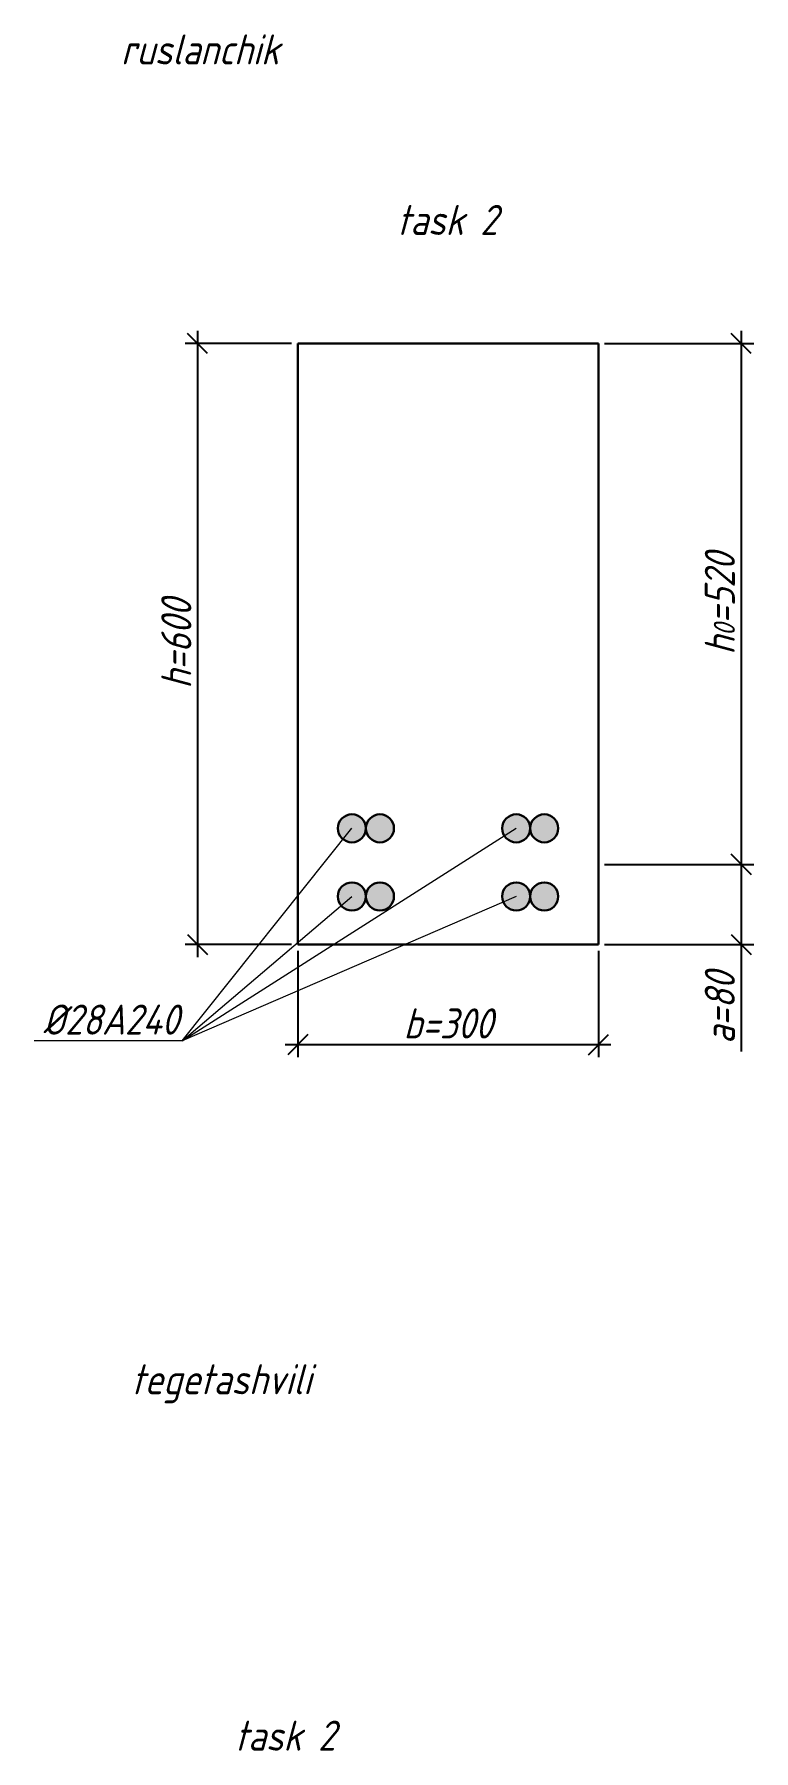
# Model space of a CAD drawing. Header units: millimetres. Extents: x -180 to 58926, y -10791 to 13515.
# Drawn here: x 80 to 798, y -4187 to -2473 of the extents above; entities that cross this region are included whole.
import ezdxf

# ---------------------------------------------------------------- set-up
doc = ezdxf.new("R2010")
doc.units = ezdxf.units.MM
for name, color, linetype, lineweight in [('basic', 95, 'Continuous', 30), ('size', 45, 'Continuous', 20), ('text', 13, 'Continuous', 20), ('thin', 153, 'Continuous', 18)]:
    doc.layers.add(name, color=color, linetype=linetype, lineweight=lineweight)
doc.styles.add('Structures', font='isocpeur.ttf', dxfattribs={"width": 0.85, "oblique": 15})
doc.dimstyles.new('Structures', dxfattribs={"dimtxt": 3, "dimasz": 2, "dimexe": 1.25, "dimexo": 0.625, "dimtad": 1, "dimtxsty": 'Structures', "dimblk": 'OBLIQUE', "dimcen": 2.5, "dimdle": 1.25, "dimadec": 0, "dimazin": 0, "dimtfac": 1, "dimtmove": 0, "dimatfit": 3, "dimfxl": 1, "dimarcsym": 0})

# ---------------------------------------------------------------- blocks, each defined once
blk = doc.blocks.new('_Oblique')
at = {"color": 0, "linetype": 'ByBlock', "lineweight": -2}
blk.add_line((-0.5, -0.5), (0.5, 0.5), dxfattribs=at)
blk = doc.blocks.new('*D127')
at = {"layer": 'Defpoints', "color": 0, "transparency": 16777216}
for p in [(342.6, -3381.9), (642.6, -3381.9), (642.6, -3481.9)]:
    blk.add_point(p, dxfattribs=at)
at = {"layer": 'size', "color": 0, "lineweight": -2, "transparency": 16777216}
for p, q in [((342.6, -3388.2), (342.6, -3494.4)), ((642.6, -3388.2), (642.6, -3494.4)), ((330.1, -3481.9), (655.1, -3481.9))]:
    blk.add_line(p, q, dxfattribs=at)
at = {"layer": 'size', "color": 0, "lineweight": -2, "transparency": 16777216, "xscale": 20, "yscale": 20, "zscale": 20, "rotation": 180}
blk.add_blockref('_Oblique', (342.6, -3481.9), dxfattribs=at)
at = {"layer": 'size', "color": 0, "lineweight": -2, "transparency": 16777216, "xscale": 20, "yscale": 20, "zscale": 20}
blk.add_blockref('_Oblique', (642.6, -3481.9), dxfattribs=at)
at = {"layer": 'size', "color": 0, "transparency": 16777216, "insert": (492.6, -3460.7), "char_height": 30, "attachment_point": 5, "style": 'Structures'}
blk.add_mtext('b=300', dxfattribs=at)
blk = doc.blocks.new('*D128')
at = {"layer": 'Defpoints', "color": 0, "transparency": 16777216}
for p in [(342.6, -2781.9), (242.6, -3381.9), (342.6, -3381.9)]:
    blk.add_point(p, dxfattribs=at)
at = {"layer": 'size', "color": 0, "lineweight": -2, "transparency": 16777216}
for p, q in [((242.6, -2769.4), (242.6, -3394.4)), ((336.3, -2781.9), (230.1, -2781.9)), ((336.3, -3381.9), (230.1, -3381.9))]:
    blk.add_line(p, q, dxfattribs=at)
at = {"layer": 'size', "color": 0, "lineweight": -2, "transparency": 16777216, "xscale": 20, "yscale": 20, "zscale": 20}
for p, rotation in [((242.6, -2781.9), 90), ((242.6, -3381.9), 270)]:
    blk.add_blockref('_Oblique', p, dxfattribs=dict(at, rotation=rotation))
at = {"layer": 'size', "color": 0, "transparency": 16777216, "insert": (221.3, -3081.9), "char_height": 30, "attachment_point": 5, "rotation": 90, "style": 'Structures'}
blk.add_mtext('h=600', dxfattribs=at)
blk = doc.blocks.new('*D129')
at = {"layer": 'Defpoints', "color": 0, "transparency": 16777216}
for p in [(642.6, -2781.9), (642.6, -3301.9), (785.1, -3301.9)]:
    blk.add_point(p, dxfattribs=at)
at = {"layer": 'size', "color": 0, "lineweight": -2, "transparency": 16777216}
for p, q in [((785.1, -2769.4), (785.1, -3314.4)), ((648.8, -2781.9), (797.6, -2781.9)), ((648.8, -3301.9), (797.6, -3301.9))]:
    blk.add_line(p, q, dxfattribs=at)
at = {"layer": 'size', "color": 0, "lineweight": -2, "transparency": 16777216, "xscale": 20, "yscale": 20, "zscale": 20}
for p, rotation in [((785.1, -2781.9), 90), ((785.1, -3301.9), 270)]:
    blk.add_blockref('_Oblique', p, dxfattribs=dict(at, rotation=rotation))
at = {"layer": 'size', "color": 0, "transparency": 16777216, "insert": (763.8, -3041.9), "char_height": 30, "attachment_point": 5, "rotation": 90, "style": 'Structures'}
blk.add_mtext('h{\\H0.7x;\\S^ 0;}=520', dxfattribs=at)
blk = doc.blocks.new('*D130')
at = {"layer": 'Defpoints', "color": 0, "transparency": 16777216}
for p in [(642.6, -3301.9), (642.6, -3381.9), (785.1, -3381.9)]:
    blk.add_point(p, dxfattribs=at)
at = {"layer": 'size', "color": 0, "lineweight": -2, "transparency": 16777216}
for p, q in [((785.1, -3289.4), (785.1, -3381.9)), ((648.8, -3301.9), (797.6, -3301.9)), ((648.8, -3381.9), (797.6, -3381.9)), ((785.1, -3381.9), (785.1, -3488.8))]:
    blk.add_line(p, q, dxfattribs=at)
at = {"layer": 'size', "color": 0, "lineweight": -2, "transparency": 16777216, "xscale": 20, "yscale": 20, "zscale": 20}
for p, rotation in [((785.1, -3301.9), 90), ((785.1, -3381.9), 270)]:
    blk.add_blockref('_Oblique', p, dxfattribs=dict(at, rotation=rotation))
at = {"layer": 'size', "color": 0, "transparency": 16777216, "insert": (763.8, -3445.3), "char_height": 30, "attachment_point": 5, "rotation": 90, "style": 'Structures'}
blk.add_mtext('a=80', dxfattribs=at)

msp = doc.modelspace()

# ---------------------------------------------------------------- hatches: boundary and pattern name
at = {"layer": 'basic'}
h = msp.add_hatch(color=256, dxfattribs=at)
h.dxf.hatch_style = 1
h.paths.add_polyline_path([(396.561, -3251.928, 0.41421356), (382.561, -3265.928), (396.561, -3265.928)])
h.paths.add_polyline_path([(396.561, -3251.928), (396.561, -3265.928), (410.561, -3265.928, 0.41421356)])
h.paths.add_polyline_path([(410.561, -3265.928), (396.561, -3265.928), (396.561, -3279.928, 0.41421356)])
h.paths.add_polyline_path([(396.561, -3265.928), (382.561, -3265.928, 0.41421356), (396.561, -3279.928)])
h = msp.add_hatch(color=256, dxfattribs=at)
h.dxf.hatch_style = 1
h.paths.add_polyline_path([(424.561, -3251.928, -0.41421356), (438.561, -3265.928), (424.561, -3265.928)])
h.paths.add_polyline_path([(424.561, -3251.928), (424.561, -3265.928), (410.561, -3265.928, -0.41421356)])
h.paths.add_polyline_path([(410.561, -3265.928), (424.561, -3265.928), (424.561, -3279.928, -0.41421356)])
h.paths.add_polyline_path([(424.561, -3265.928), (438.561, -3265.928, -0.41421356), (424.561, -3279.928)])
h = msp.add_hatch(color=256, dxfattribs=at)
h.dxf.hatch_style = 1
h.paths.add_polyline_path([(560.561, -3251.928, 0.41421356), (546.561, -3265.928), (560.561, -3265.928)])
h.paths.add_polyline_path([(560.561, -3251.928), (560.561, -3265.928), (574.561, -3265.928, 0.41421356)])
h.paths.add_polyline_path([(574.561, -3265.928), (560.561, -3265.928), (560.561, -3279.928, 0.41421356)])
h.paths.add_polyline_path([(560.561, -3265.928), (546.561, -3265.928, 0.41421356), (560.561, -3279.928)])
h = msp.add_hatch(color=256, dxfattribs=at)
h.dxf.hatch_style = 1
h.paths.add_polyline_path([(588.561, -3251.928, -0.41421356), (602.561, -3265.928), (588.561, -3265.928)])
h.paths.add_polyline_path([(588.561, -3251.928), (588.561, -3265.928), (574.561, -3265.928, -0.41421356)])
h.paths.add_polyline_path([(574.561, -3265.928), (588.561, -3265.928), (588.561, -3279.928, -0.41421356)])
h.paths.add_polyline_path([(588.561, -3265.928), (602.561, -3265.928, -0.41421356), (588.561, -3279.928)])
h = msp.add_hatch(color=256, dxfattribs=at)
h.dxf.hatch_style = 1
h.paths.add_polyline_path([(396.561, -3347.928, -0.41421356), (382.561, -3333.928), (396.561, -3333.928)])
h.paths.add_polyline_path([(396.561, -3347.928), (396.561, -3333.928), (410.561, -3333.928, -0.41421356)])
h.paths.add_polyline_path([(410.561, -3333.928), (396.561, -3333.928), (396.561, -3319.928, -0.41421356)])
h.paths.add_polyline_path([(396.561, -3333.928), (382.561, -3333.928, -0.41421356), (396.561, -3319.928)])
h = msp.add_hatch(color=256, dxfattribs=at)
h.dxf.hatch_style = 1
h.paths.add_polyline_path([(424.561, -3347.928, 0.41421356), (438.561, -3333.928), (424.561, -3333.928)])
h.paths.add_polyline_path([(424.561, -3347.928), (424.561, -3333.928), (410.561, -3333.928, 0.41421356)])
h.paths.add_polyline_path([(410.561, -3333.928), (424.561, -3333.928), (424.561, -3319.928, 0.41421356)])
h.paths.add_polyline_path([(424.561, -3333.928), (438.561, -3333.928, 0.41421356), (424.561, -3319.928)])
h = msp.add_hatch(color=256, dxfattribs=at)
h.dxf.hatch_style = 1
h.paths.add_polyline_path([(560.561, -3347.928, -0.41421356), (546.561, -3333.928), (560.561, -3333.928)])
h.paths.add_polyline_path([(560.561, -3347.928), (560.561, -3333.928), (574.561, -3333.928, -0.41421356)])
h.paths.add_polyline_path([(574.561, -3333.928), (560.561, -3333.928), (560.561, -3319.928, -0.41421356)])
h.paths.add_polyline_path([(560.561, -3333.928), (546.561, -3333.928, -0.41421356), (560.561, -3319.928)])
h = msp.add_hatch(color=256, dxfattribs=at)
h.dxf.hatch_style = 1
h.paths.add_polyline_path([(588.561, -3347.928, 0.41421356), (602.561, -3333.928), (588.561, -3333.928)])
h.paths.add_polyline_path([(588.561, -3347.928), (588.561, -3333.928), (574.561, -3333.928, 0.41421356)])
h.paths.add_polyline_path([(574.561, -3333.928), (588.561, -3333.928), (588.561, -3319.928, 0.41421356)])
h.paths.add_polyline_path([(588.561, -3333.928), (602.561, -3333.928, 0.41421356), (588.561, -3319.928)])

# ---------------------------------------------------------------- linework, layer by layer
for p, q in [((642.561, -2781.928), (342.561, -2781.928)), ((342.561, -2781.928), (342.561, -3381.928)), ((642.561, -3381.928), (642.561, -2781.928)), ((342.561, -3381.928), (642.561, -3381.928))]:
    msp.add_line(p, q, dxfattribs=at)
for centre in [(396.561, -3265.928), (424.561, -3265.928), (560.561, -3265.928), (588.561, -3265.928), (396.561, -3333.928), (424.561, -3333.928), (560.561, -3333.928), (588.561, -3333.928)]:
    msp.add_circle(centre, 14, dxfattribs=at)
at = {"layer": 'thin'}
for p, q in [((227.029, -3478.178), (396.561, -3265.928)), ((227.029, -3478.178), (560.561, -3265.928)), ((227.029, -3478.178), (396.561, -3333.928)), ((560.561, -3333.928), (227.029, -3478.178)), ((227.029, -3478.178), (79.594, -3478.178))]:
    msp.add_line(p, q, dxfattribs=at)

# ---------------------------------------------------------------- texts
at = {"layer": 'text', "char_height": 30, "width": 137.52879, "attachment_point": 5, "style": 'Structures'}
for s, insert in [('ruslanchik', (245.118, -2488.431)), ('task 2', (491.841, -2658.614)), ('%%C28A240', (156.097, -3456.916)), ('tegetashvili', (266.35, -3820.438)), ('task 2', (329.935, -4171.677))]:
    msp.add_mtext(s, dxfattribs=dict(at, insert=insert))

# ---------------------------------------------------------------- dimensions: what is measured, and where the dimension line sits
at = {"layer": 'size'}
for base, p1, p2, text, picture, middle in [((242.561, -3381.928), (342.561, -2781.928), (342.561, -3381.928), 'h=<>', '*D128', (221.311, -3081.928)), ((785.08, -3301.928), (642.561, -2781.928), (642.561, -3301.928), 'h{\\H0.7x;\\S^ 0;}=<>', '*D129', (763.83, -3041.928)), ((785.08, -3381.928), (642.561, -3301.928), (642.561, -3381.928), 'a=<>', '*D130', (763.83, -3445.348))]:
    dim = msp.add_linear_dim(base=base, p1=p1, p2=p2, angle=90, text=text, dimstyle='Structures', dxfattribs=at)
    dim.commit()
    dim.dimension.update_dxf_attribs({"geometry": picture, "text_midpoint": middle})
dim = msp.add_linear_dim(base=(642.561, -3481.928), p1=(342.561, -3381.928), p2=(642.561, -3381.928), text='b=<>', dimstyle='Structures', dxfattribs=at)
dim.commit()
dim.dimension.update_dxf_attribs({"geometry": '*D127', "text_midpoint": (492.561, -3460.678)})

doc.saveas('drawing.dxf')
